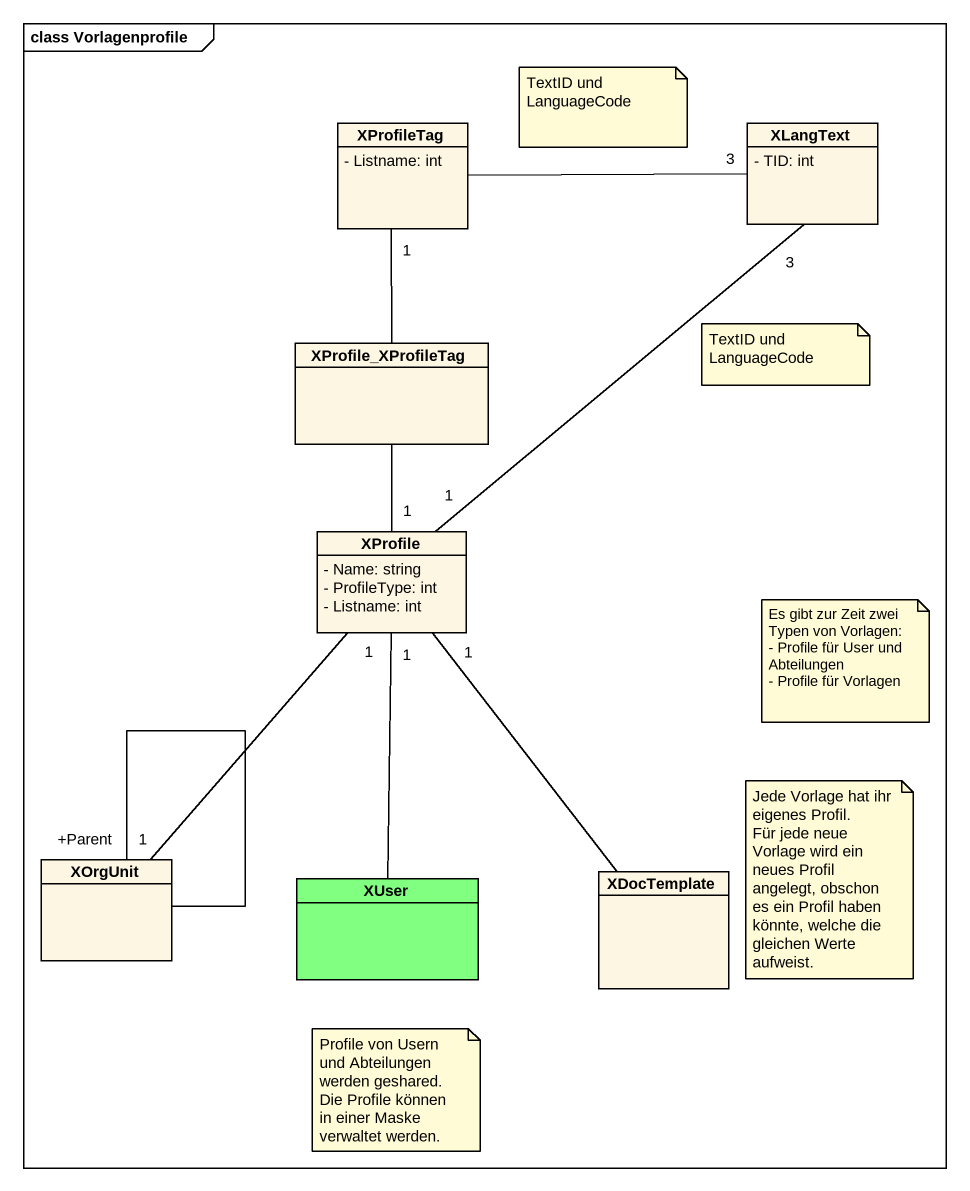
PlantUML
@startuml
mainframe class Vorlagenprofile
hide circle
hide empty members
skinparam classAttributeIconSize 0
class XProfileTag {
  - Listname: int
}
class XLangText {
  - TID: int
}
class XProfile_XProfileTag
class XProfile {
  - Name: string
  - ProfileType: int
  - Listname: int
}
class XOrgUnit
class XUser #80FF80
class XDocTemplate
XProfileTag -right- "3" XLangText
XProfile_XProfileTag -up- "1" XProfileTag
XProfile_XProfileTag -- "1" XProfile
XProfile "1" -up- "3" XLangText
XProfile "1" -- XDocTemplate
XOrgUnit -up- "1" XProfile
XOrgUnit -- "+Parent\n1" XOrgUnit
XUser -up- "1" XProfile
note as N1
  TextID und LanguageCode
end note
note as N2
  TextID und LanguageCode
end note
note as N3
  Es gibt zur Zeit zwei Typen von Vorlagen:
  - Profile für User und Abteilungen
  - Profile für Vorlagen
end note
note as N4
  Jede Vorlage hat ihr eigenes Profil.
  Für jede neue Vorlage wird ein neues Profil angelegt, obschon es ein Profil haben könnte, welche die gleichen Werte aufweist.
end note
note as N5
  Profile von Usern und Abteilungen werden geshared. Die Profile können in einer Maske verwaltet werden.
end note
@enduml
